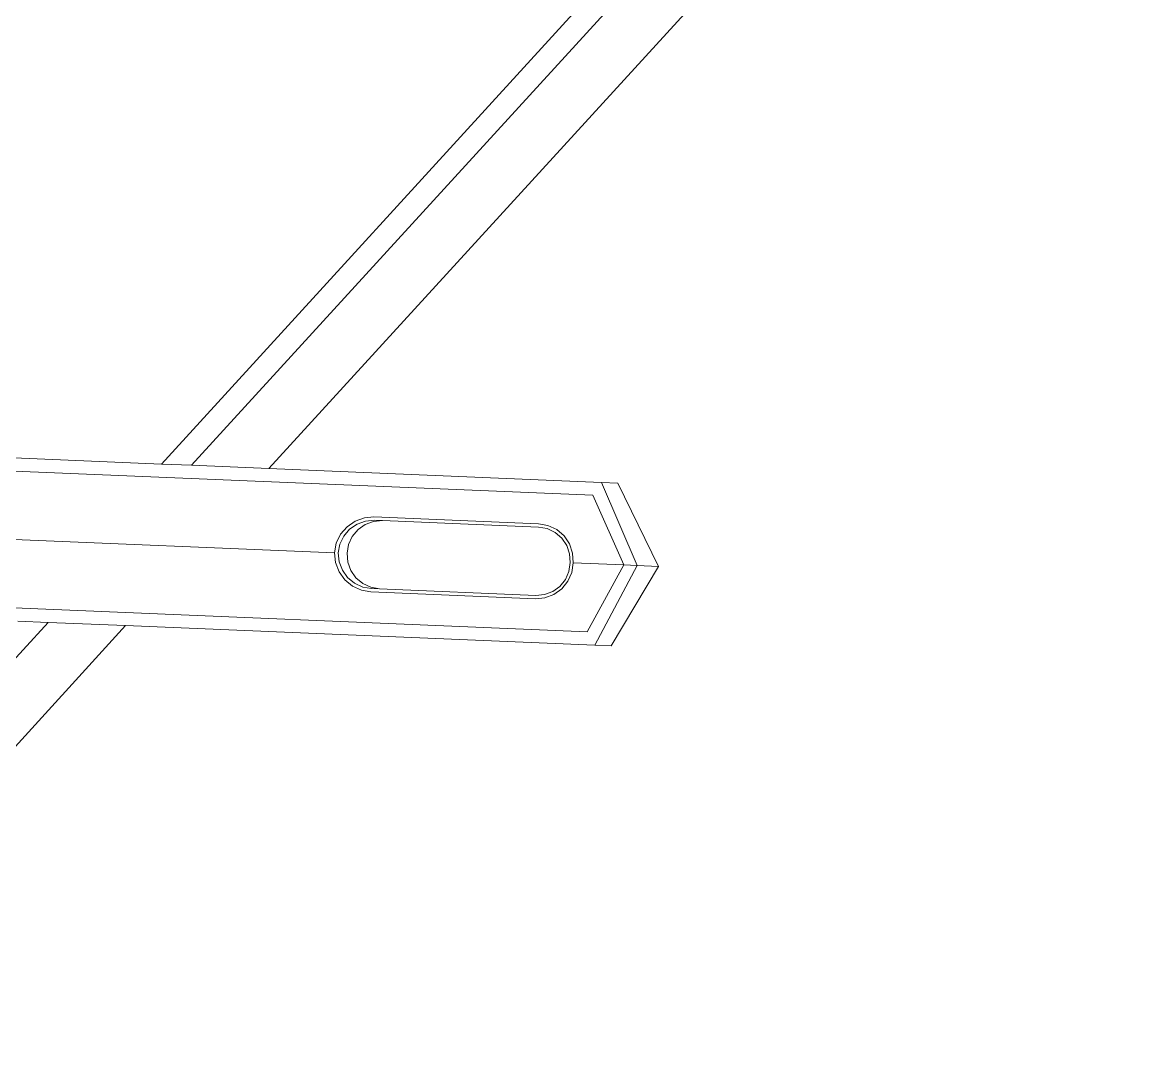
# Model space of a CAD drawing. Header units: metres. Extents: x 750 to 3116, y -341 to 1465.
# Drawn here: x 1589.7125 to 1589.9823, y 28.9763 to 29.2282 of the extents above; entities that cross this region are included whole.
import ezdxf

# ---------------------------------------------------------------- set-up
doc = ezdxf.new("R2010")
doc.units = ezdxf.units.M
doc.layers.add('Furniture', color=44, linetype='Continuous', lineweight=5)

# ---------------------------------------------------------------- blocks, each defined once
blk = doc.blocks.new('tea counter')
at = {"layer": 'Furniture'}
for p, q in [((11493480.86122, 4446056.7224), (11493480.83936, 4446056.71789)), ((11493480.86377, 4446056.71936), (11493480.86122, 4446056.7224)), ((11493480.86377, 4446056.71936), (11493480.84269, 4446056.71392)), ((11493480.86377, 4446056.71936), (11493480.93659, 4446056.63266)), ((11493480.83114, 4446056.69714), (11493480.83936, 4446056.71789)), ((11493480.84269, 4446056.71392), (11493480.83936, 4446056.71789)), ((11493480.84472, 4446056.7115), (11493480.86258, 4446056.71585)), ((11493480.98502, 4446056.57007), (11493480.86258, 4446056.71585)), ((11493480.83369, 4446056.6941), (11493480.84269, 4446056.71392)), ((11493480.84472, 4446056.7115), (11493480.84269, 4446056.71392)), ((11493480.84472, 4446056.7115), (11493480.83736, 4446056.69467)), ((11493480.84472, 4446056.7115), (11493480.8526, 4446056.70212)), ((11493480.85097, 4446056.70042), (11493480.8526, 4446056.70212)), ((11493480.8526, 4446056.70212), (11493480.85455, 4446056.70343)), ((11493480.85484, 4446056.70277), (11493480.85306, 4446056.70157)), ((11493480.85455, 4446056.70343), (11493480.85676, 4446056.70419)), ((11493480.85685, 4446056.70346), (11493480.85484, 4446056.70277)), ((11493480.85676, 4446056.70419), (11493480.85908, 4446056.70433)), ((11493480.85897, 4446056.70359), (11493480.85685, 4446056.70346)), ((11493480.86104, 4446056.70316), (11493480.85897, 4446056.70359)), ((11493480.85908, 4446056.70433), (11493480.86136, 4446056.70386)), ((11493480.86293, 4446056.70219), (11493480.86104, 4446056.70316)), ((11493480.86136, 4446056.70386), (11493480.86343, 4446056.7028)), ((11493480.8645, 4446056.70076), (11493480.86293, 4446056.70219)), ((11493480.86343, 4446056.7028), (11493480.86512, 4446056.70126)), ((11493480.84985, 4446056.69838), (11493480.85097, 4446056.70042)), ((11493480.85157, 4446056.70003), (11493480.85055, 4446056.69816)), ((11493480.85306, 4446056.70157), (11493480.85157, 4446056.70003)), ((11493480.88871, 4446056.67193), (11493480.8645, 4446056.70076)), ((11493480.86512, 4446056.70126), (11493480.89067, 4446056.67084)), ((11493480.83369, 4446056.6941), (11493480.83114, 4446056.69714)), ((11493480.8493, 4446056.69612), (11493480.84985, 4446056.69838)), ((11493480.85055, 4446056.69816), (11493480.85005, 4446056.6961)), ((11493480.83369, 4446056.6941), (11493480.88529, 4446056.63266)), ((11493480.9598, 4446056.54889), (11493480.83736, 4446056.69467)), ((11493480.84938, 4446056.6938), (11493480.8493, 4446056.69612)), ((11493480.85006, 4446056.69157), (11493480.84938, 4446056.6938)), ((11493480.85005, 4446056.6961), (11493480.85012, 4446056.69399)), ((11493480.85012, 4446056.69399), (11493480.85075, 4446056.69196)), ((11493480.85129, 4446056.68964), (11493480.85006, 4446056.69157)), ((11493480.85075, 4446056.69196), (11493480.85189, 4446056.69017)), ((11493480.87684, 4446056.65922), (11493480.85129, 4446056.68964)), ((11493480.85189, 4446056.69017), (11493480.8761, 4446056.66134)), ((11493480.88871, 4446056.67193), (11493480.88986, 4446056.67012)), ((11493480.88998, 4446056.67042), (11493480.88871, 4446056.67193)), ((11493480.88986, 4446056.67012), (11493480.89051, 4446056.66808)), ((11493480.89114, 4446056.66861), (11493480.88998, 4446056.67042)), ((11493480.89067, 4446056.67084), (11493480.8919, 4446056.6689)), ((11493480.89051, 4446056.66808), (11493480.8906, 4446056.66593)), ((11493480.89179, 4446056.66655), (11493480.89114, 4446056.66861)), ((11493480.8919, 4446056.6689), (11493480.89262, 4446056.66664)), ((11493480.8906, 4446056.66593), (11493480.89014, 4446056.66383)), ((11493480.89146, 4446056.66226), (11493480.8919, 4446056.66438)), ((11493480.8919, 4446056.66438), (11493480.89179, 4446056.66655)), ((11493480.89274, 4446056.66426), (11493480.89226, 4446056.66193)), ((11493480.89262, 4446056.66664), (11493480.89274, 4446056.66426)), ((11493480.87737, 4446056.65982), (11493480.8761, 4446056.66134)), ((11493480.87768, 4446056.65989), (11493480.8761, 4446056.66134)), ((11493480.88914, 4446056.66193), (11493480.88769, 4446056.66034)), ((11493480.89014, 4446056.66383), (11493480.88914, 4446056.66193)), ((11493480.8905, 4446056.66032), (11493480.89146, 4446056.66226)), ((11493480.89226, 4446056.66193), (11493480.8912, 4446056.6598)), ((11493480.87854, 4446056.65767), (11493480.87684, 4446056.65922)), ((11493480.87737, 4446056.65982), (11493480.87896, 4446056.65838)), ((11493480.87959, 4446056.6589), (11493480.87768, 4446056.65989)), ((11493480.88168, 4446056.65844), (11493480.87959, 4446056.6589)), ((11493480.88588, 4446056.65919), (11493480.88383, 4446056.65854)), ((11493480.88769, 4446056.66034), (11493480.88588, 4446056.65919)), ((11493480.88723, 4446056.65758), (11493480.88908, 4446056.65869)), ((11493480.88908, 4446056.65869), (11493480.8905, 4446056.66032)), ((11493480.8912, 4446056.6598), (11493480.88964, 4446056.65802)), ((11493480.88064, 4446056.65658), (11493480.87854, 4446056.65767)), ((11493480.87896, 4446056.65838), (11493480.88087, 4446056.65738)), ((11493480.88296, 4446056.65605), (11493480.88064, 4446056.65658)), ((11493480.88087, 4446056.65738), (11493480.88298, 4446056.6569)), ((11493480.88383, 4446056.65854), (11493480.88168, 4446056.65844)), ((11493480.88534, 4446056.65612), (11493480.88296, 4446056.65605)), ((11493480.88298, 4446056.6569), (11493480.88515, 4446056.65696)), ((11493480.88515, 4446056.65696), (11493480.88723, 4446056.65758)), ((11493480.88762, 4446056.65679), (11493480.88534, 4446056.65612)), ((11493480.88964, 4446056.65802), (11493480.88762, 4446056.65679)), ((11493480.88964, 4446056.65802), (11493480.97241, 4446056.55948)), ((11493480.88529, 4446056.63266), (11493480.71101, 4446056.63266)), ((11493480.88529, 4446056.63266), (11493480.8973, 4446056.61837)), ((11493481.08091, 4446056.63266), (11493480.93659, 4446056.63266)), ((11493480.93659, 4446056.63266), (11493480.9486, 4446056.61837)), ((11493480.8973, 4446056.61837), (11493480.74098, 4446056.61837)), ((11493480.8973, 4446056.61837), (11493480.90197, 4446056.6128)), ((11493481.05121, 4446056.61837), (11493480.9486, 4446056.61837)), ((11493480.9486, 4446056.61837), (11493480.95327, 4446056.6128)), ((11493480.55171, 4446056.6128), (11493480.90197, 4446056.6128)), ((11493480.90197, 4446056.6128), (11493480.95737, 4446056.54685))]:
    blk.add_line(p, q, dxfattribs=at)

msp = doc.modelspace()

# ---------------------------------------------------------------- block references
at = {"layer": 'Furniture', "color": 252, "true_color": 0x939598, "rotation": 227.5821484610378}
msp.add_blockref('tea counter', (4472035.37999, 11484045.7746), dxfattribs=at)

doc.saveas('drawing.dxf')
